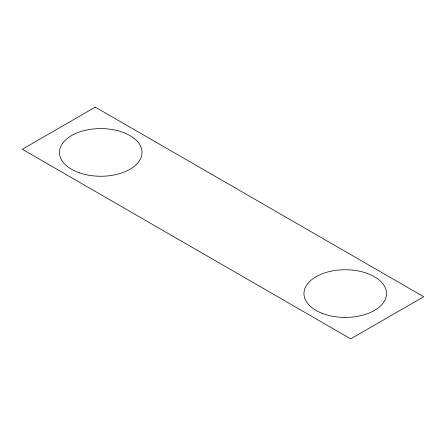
<?xml version="1.0" encoding="UTF-8"?>
<svg xmlns="http://www.w3.org/2000/svg" width="446" height="446" viewBox="0 0 446 446"><rect width="100%" height="100%" fill="white"/><g stroke="black" fill="none" stroke-linecap="round" stroke-linejoin="round"><path stroke-width="0.67" d="M95.282 107.129L22.3 149.265L350.718 338.871L423.7 296.735L95.282 107.129M79.75 172.942A41.283 23.833 0 0 0 142.04 152.666A41.283 23.833 0 0 0 80.481 131.659A41.283 23.833 0 0 0 79.75 172.942M322.084 313.309A41.283 23.833 0 0 0 386.42 295.291A41.283 23.833 0 0 0 327.23 272.132A41.283 23.833 0 0 0 322.084 313.309"/></g></svg>
